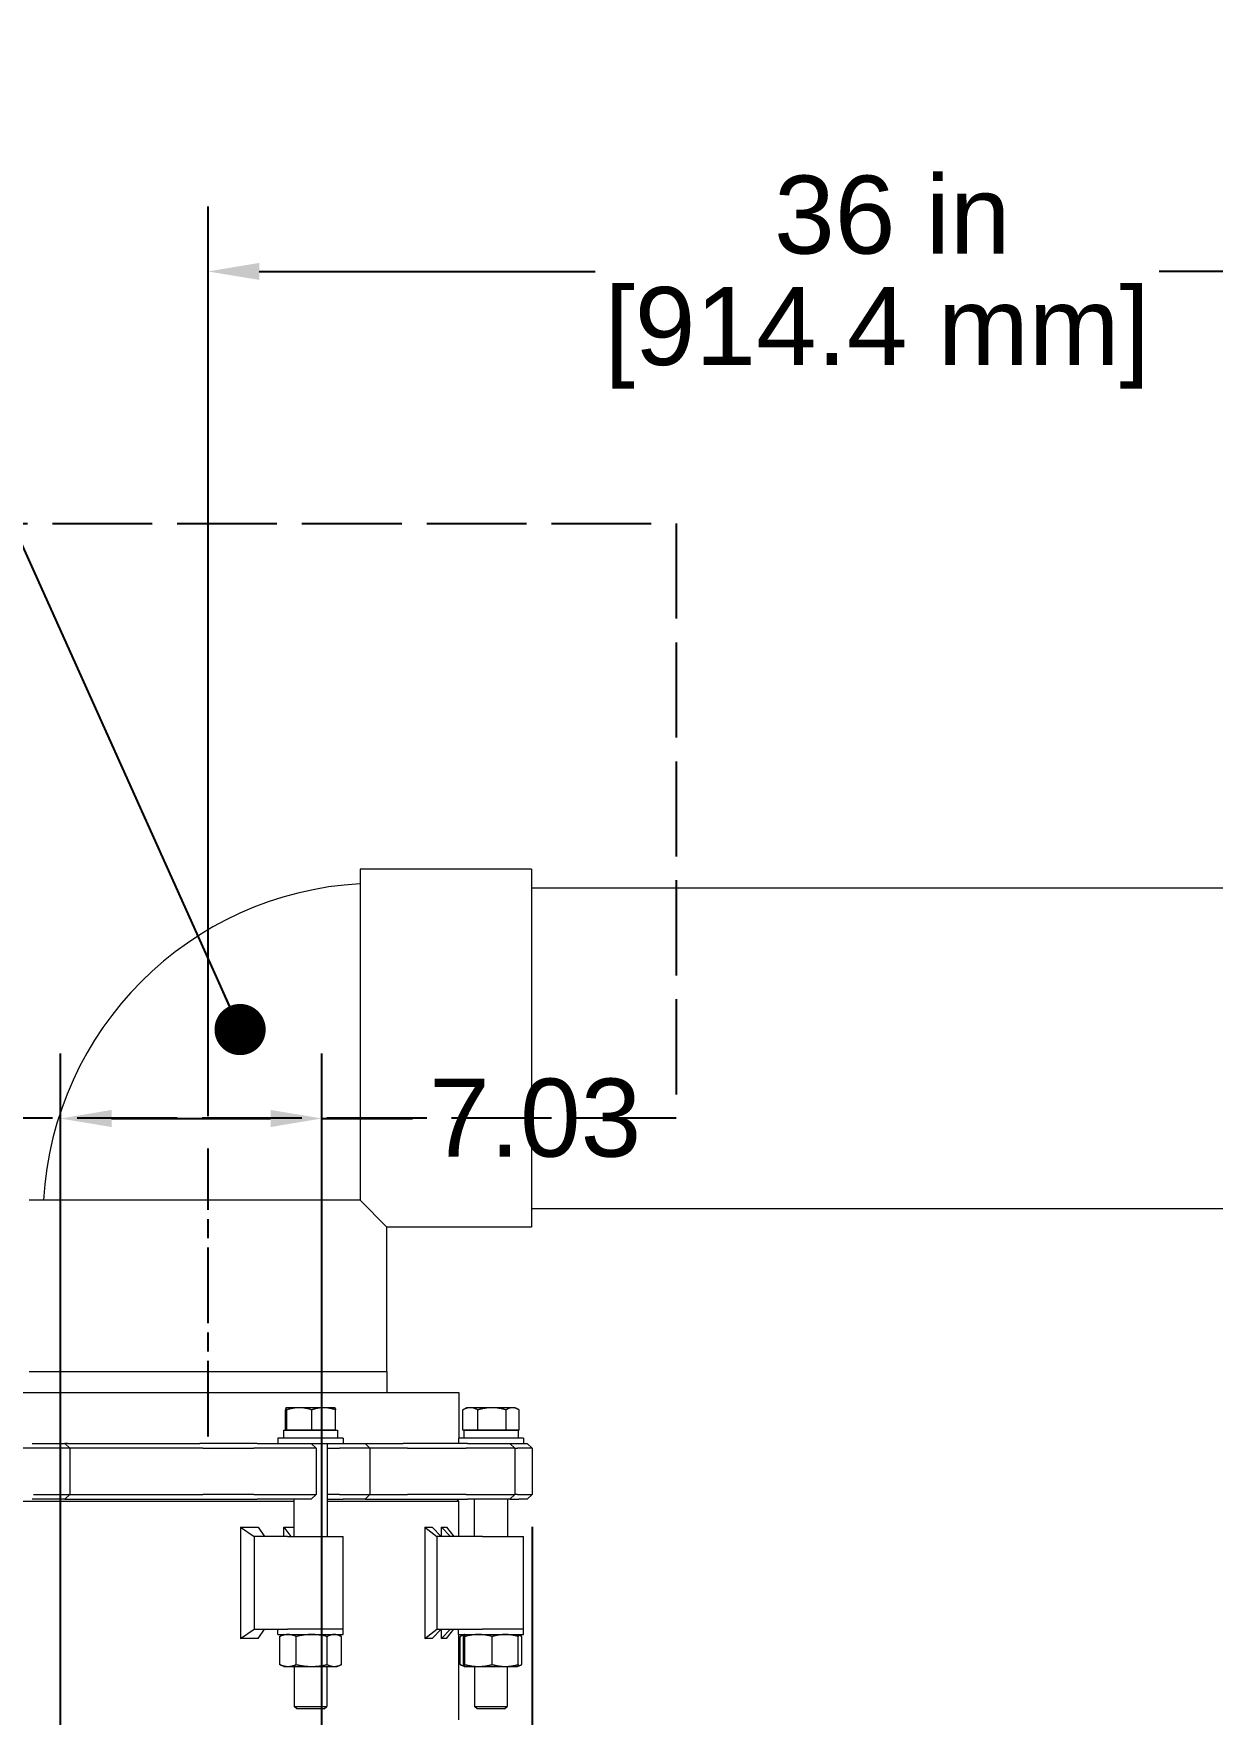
# Model space of a CAD drawing. Header units: inches. Extents: x 17 to 469, y 7 to 301.
# Drawn here: x 96.83 to 128.54, y 129.49 to 174.71 of the extents above; entities that cross this region are included whole.
import ezdxf

# ---------------------------------------------------------------- set-up
doc = ezdxf.new("R2010")
doc.units = ezdxf.units.IN
doc.header["$LTSCALE"] = 14
doc.header["$MEASUREMENT"] = 0
doc.linetypes.add('CHAIN', pattern=[0.7087, 0.4724, -0.0591, 0.1181, -0.0591])
doc.linetypes.add('DASHED_SPACE', pattern=[0.2067, 0.1654, -0.0413])
for name, color, linetype, lineweight in [('Centerline (ANSI)', 7, 'Continuous', 25), ('Dimension', 7, 'Continuous', 25), ('Dimension (ANSI)', 7, 'Continuous', 25), ('Sketch Geometry (ANSI)', 7, 'Continuous', 25), ('Symbol (ANSI)', 7, 'Continuous', 25), ('Visible (ANSI)', 7, 'Continuous', 50)]:
    doc.layers.add(name, color=color, linetype=linetype, lineweight=lineweight)
doc.styles.add('MEMCOR Medium', font='arial.ttf')
doc.styles.add('Standard D-E', font='arial.ttf')
doc.dimstyles.new('Default (ANSI)', dxfattribs={"dimscale": 14, "dimtxt": 0.15, "dimasz": 0.098425, "dimexe": 0.125, "dimexo": 0.0625, "dimgap": 0.031496, "dimtad": 0, "dimtih": 1, "dimtoh": 1, "dimdec": 4, "dimrnd": 1e-08, "dimzin": 3, "dimdsep": 46, "dimlunit": 5, "dimtxsty": 'MEMCOR Medium', "dimcen": 0.09, "dimdle": 0.393701, "dimclrd": 256, "dimclre": 256, "dimclrt": 256, "dimadec": 0, "dimazin": 1, "dimtfac": 0.8, "dimtofl": 0, "dimtmove": 0, "dimatfit": 3, "dimfxl": 1, "dimfrac": 1, "dimtolj": 1, "dimtzin": 4, "dimlwd": -1, "dimlwe": -1, "dimarcsym": 0})
doc.dimstyles.new('Default (ANSI)$7', dxfattribs={"dimscale": 14, "dimtxt": 0.15, "dimasz": 0.098425, "dimexe": 0.125, "dimexo": 0.0625, "dimgap": 0.031496, "dimtad": 0, "dimtih": 1, "dimtoh": 1, "dimdec": 4, "dimrnd": 1e-08, "dimzin": 3, "dimdsep": 46, "dimlunit": 5, "dimtxsty": 'MEMCOR Medium', "dimcen": 0.09, "dimdle": 0.393701, "dimclrd": 256, "dimclre": 256, "dimclrt": 256, "dimadec": 0, "dimazin": 1, "dimtfac": 0.8, "dimtofl": 0, "dimtmove": 0, "dimatfit": 3, "dimfxl": 1, "dimfrac": 1, "dimtolj": 1, "dimtzin": 4, "dimlwd": -1, "dimlwe": -1, "dimarcsym": 0})
doc.dimstyles.new('Default D-E', dxfattribs={"dimscale": 14, "dimtxt": 0.15, "dimasz": 0.098425, "dimexe": 0.125, "dimexo": 0.0625, "dimgap": 0.031496, "dimtad": 0, "dimtih": 1, "dimtoh": 1, "dimrnd": 1e-08, "dimzin": 4, "dimdsep": 46, "dimtxsty": 'Standard D-E', "dimcen": 0.09, "dimdle": 0.393701, "dimclrd": 256, "dimclre": 256, "dimclrt": 256, "dimadec": 0, "dimazin": 1, "dimtfac": 1, "dimtofl": 0, "dimtmove": 0, "dimatfit": 3, "dimfxl": 1, "dimtolj": 1, "dimtzin": 4, "dimlwd": -1, "dimlwe": -1, "dimarcsym": 0})

# ---------------------------------------------------------------- blocks, each defined once
blk = doc.blocks.new('*D21')
at = {"layer": 'Defpoints', "color": 0, "transparency": 16777216}
for p in [(71.801, 135.407), (110.238, 135.407), (110.238, 124.738)]:
    blk.add_point(p, dxfattribs=at)
at = {"layer": 'Dimension (ANSI)', "transparency": 16777216}
for p, q in [((71.801, 134.532), (71.801, 122.988)), ((110.238, 134.532), (110.238, 122.988)), ((73.179, 124.738), (108.86, 124.738)), ((110.238, 124.738), (112.944, 124.738))]:
    blk.add_line(p, q, dxfattribs=at)
for points in [[(73.179, 124.968), (73.179, 124.508), (71.801, 124.738)], [(108.86, 124.968), (108.86, 124.508), (110.238, 124.738)]]:
    blk.add_solid(points, dxfattribs=at)
at = {"layer": 'Dimension (ANSI)', "transparency": 16777216, "char_height": 2.1, "attachment_point": 5, "style": 'MEMCOR Medium'}
for s, insert in [('\\A1; 38{\\H0.8x;\\S7#16;} in', (120.528, 126.885)), ('\\A1;[976.3 mm]', (120.528, 122.951))]:
    blk.add_mtext(s, dxfattribs=dict(at, insert=insert))
blk = doc.blocks.new('*D26')
at = {"layer": 'Defpoints', "color": 0, "transparency": 16777216}
for p in [(137.52, 168.314), (137.52, 154.164), (101.52, 144.713)]:
    blk.add_point(p, dxfattribs=at)
at = {"layer": 'Dimension (ANSI)', "transparency": 16777216}
for p, q in [((101.52, 145.588), (101.52, 170.064)), ((137.52, 155.039), (137.52, 170.064)), ((102.898, 168.314), (111.936, 168.314)), ((136.142, 168.314), (127.103, 168.314))]:
    blk.add_line(p, q, dxfattribs=at)
for points in [[(102.898, 168.544), (102.898, 168.085), (101.52, 168.314)], [(136.142, 168.544), (136.142, 168.085), (137.52, 168.314)]]:
    blk.add_solid(points, dxfattribs=at)
at = {"layer": 'Dimension (ANSI)', "transparency": 16777216, "char_height": 2.1, "attachment_point": 5, "style": 'MEMCOR Medium'}
for s, insert in [('\\A1; 36 in', (119.52, 169.828)), ('\\A1;[914.4 mm]', (119.52, 166.528))]:
    blk.add_mtext(s, dxfattribs=dict(at, insert=insert))
blk = doc.blocks.new('*D33')
at = {"layer": 'Defpoints', "color": 0, "transparency": 16777216}
for p in [(97.548, 145.522), (97.548, 55.808), (104.58, 55.808)]:
    blk.add_point(p, dxfattribs=at)
at = {"layer": 'Dimension', "transparency": 16777216}
for p, q in [((97.548, 56.683), (97.548, 147.272)), ((104.58, 56.683), (104.58, 147.272)), ((98.926, 145.522), (103.203, 145.522)), ((104.58, 145.522), (107.024, 145.522))]:
    blk.add_line(p, q, dxfattribs=at)
for points in [[(98.926, 145.752), (98.926, 145.292), (97.548, 145.522)], [(103.203, 145.752), (103.203, 145.292), (104.58, 145.522)]]:
    blk.add_solid(points, dxfattribs=at)
at = {"layer": 'Dimension', "transparency": 16777216, "insert": (107.465, 146.595), "char_height": 2.1, "attachment_point": 1, "style": 'Standard D-E'}
blk.add_mtext('\\A1;7.03', dxfattribs=at)

msp = doc.modelspace()

# ---------------------------------------------------------------- linework, layer by layer
at = {"layer": 'Centerline (ANSI)', "linetype": 'CHAIN', "ltscale": 0.307373}
msp.add_line((101.51955, 136.9644), (101.51955, 144.71315), dxfattribs=at)
at = {"layer": 'Sketch Geometry (ANSI)', "linetype": 'DASHED_SPACE', "ltscale": 1.159922}
for p, q in [((33.55636, 161.5319), (114.11435, 161.5319)), ((114.11435, 145.5319), (33.55636, 145.5319))]:
    msp.add_line(p, q, dxfattribs=at)
at = {"layer": 'Sketch Geometry (ANSI)', "linetype": 'DASHED_SPACE', "ltscale": 1.105812}
msp.add_line((114.11435, 161.5319), (114.11435, 145.5319), dxfattribs=at)
at = {"layer": 'Visible (ANSI)', "linetype": 'Continuous', "lineweight": 18}
for p, q in [((105.60955, 152.2269), (105.60955, 143.3244)), ((110.21955, 152.2269), (105.60955, 152.2269)), ((110.21955, 152.2269), (110.21955, 142.6019)), ((110.21955, 151.7269), (133.1448, 151.7269)), ((105.60955, 143.3244), (96.70705, 143.3244)), ((105.60955, 143.3244), (106.33205, 142.6019)), ((110.21955, 143.1019), (133.1448, 143.1019)), ((110.21955, 142.6019), (106.33205, 142.6019)), ((106.33205, 138.7144), (106.33205, 142.6019)), ((96.70705, 138.7144), (106.33205, 138.7144)), ((96.70705, 138.7144), (106.33205, 138.7144)), ((106.33205, 138.7144), (106.33205, 138.1519)), ((94.76955, 138.1519), (108.26955, 138.1519)), ((108.26955, 138.1519), (108.26955, 136.91752)), ((103.60421, 137.13652), (103.60421, 137.68193)), ((103.62037, 137.74052), (103.61972, 137.74015)), ((103.62101, 137.74052), (103.62037, 137.74052)), ((103.9739, 137.74052), (103.62101, 137.74052)), ((103.63782, 137.13652), (103.63782, 137.68193)), ((104.62925, 137.74052), (103.9739, 137.74052)), ((104.30998, 137.13652), (104.30998, 137.68193)), ((104.93237, 137.74052), (104.62925, 137.74052)), ((104.93237, 137.74052), (104.93301, 137.74015)), ((104.94853, 137.13652), (104.94853, 137.68193)), ((108.37196, 137.13652), (108.37196, 137.68193)), ((108.4727, 137.74052), (108.38942, 137.69245)), ((108.5757, 137.74052), (108.4727, 137.74052)), ((109.1578, 137.74052), (108.5757, 137.74052)), ((108.77943, 137.13652), (108.77943, 137.68193)), ((109.7108, 137.74052), (109.1578, 137.74052)), ((109.53617, 137.13652), (109.53617, 137.68193)), ((109.7847, 137.74052), (109.7108, 137.74052)), ((109.7847, 137.74052), (109.86797, 137.69245)), ((109.88543, 137.13652), (109.88543, 137.68193)), ((103.54687, 137.13652), (105.00587, 137.13652)), ((103.54687, 137.13652), (103.54687, 136.91752)), ((103.62101, 137.13652), (103.60421, 137.13652)), ((103.62037, 137.13652), (103.62037, 137.13652)), ((103.63782, 137.13652), (103.62101, 137.13652)), ((103.9739, 137.13652), (103.63782, 137.13652)), ((104.30998, 137.13652), (103.9739, 137.13652)), ((104.62925, 137.13652), (104.30998, 137.13652)), ((104.94853, 137.13652), (104.62925, 137.13652)), ((104.93237, 137.13652), (104.93237, 137.13652)), ((105.00587, 137.13652), (105.00587, 136.91752)), ((108.5757, 137.13652), (108.37196, 137.13652)), ((108.3995, 137.13652), (109.8582, 137.13652)), ((108.4727, 137.13652), (108.4727, 137.13652)), ((108.77943, 137.13652), (108.5757, 137.13652)), ((109.1578, 137.13652), (108.77943, 137.13652)), ((109.53617, 137.13652), (109.1578, 137.13652)), ((109.7108, 137.13652), (109.53617, 137.13652)), ((109.88543, 137.13652), (109.7108, 137.13652)), ((109.7847, 137.13652), (109.7847, 137.13652)), ((109.8582, 137.13652), (109.8582, 136.91752)), ((96.82757, 136.6469), (96.51208, 136.6469)), ((96.78909, 136.7769), (97.06772, 136.7769)), ((97.10806, 136.6469), (96.82757, 136.6469)), ((97.06772, 136.7769), (97.66774, 136.7769)), ((97.79774, 136.6469), (97.10806, 136.6469)), ((97.73547, 136.7769), (97.66774, 136.7769)), ((97.66774, 136.7769), (97.79774, 136.6469)), ((97.73547, 136.7769), (101.29953, 136.7769)), ((101.37759, 136.6469), (97.79774, 136.6469)), ((97.79774, 136.6469), (97.79774, 135.4069)), ((102.1233, 136.7769), (101.29953, 136.7769)), ((101.37759, 136.6469), (102.03137, 136.6469)), ((102.03137, 136.6469), (102.75267, 136.6469)), ((102.84459, 136.7769), (102.1233, 136.7769)), ((104.12788, 136.6469), (102.75267, 136.6469)), ((102.84459, 136.7769), (104.04103, 136.7769)), ((105.15137, 136.91752), (103.40137, 136.91752)), ((103.40137, 136.91752), (103.40137, 136.7769)), ((104.04103, 136.7769), (104.25712, 136.7769)), ((104.34541, 136.6469), (104.12788, 136.6469)), ((104.25712, 136.7769), (104.29561, 136.7769)), ((104.29561, 136.7769), (104.42561, 136.6469)), ((104.29561, 136.7769), (105.15137, 136.7769)), ((104.42561, 136.6469), (104.34541, 136.6469)), ((104.42561, 136.6469), (104.42561, 135.4069)), ((104.72387, 136.7769), (104.72387, 134.2769)), ((104.72387, 136.6469), (105.0595, 136.6469)), ((105.41976, 136.6469), (105.0595, 136.6469)), ((105.15137, 136.91752), (105.15137, 136.7769)), ((105.15142, 136.7769), (105.15137, 136.7769)), ((105.15142, 136.7769), (105.32435, 136.7769)), ((105.32435, 136.7769), (105.52132, 136.7769)), ((105.61805, 136.6469), (105.41976, 136.6469)), ((105.52132, 136.7769), (105.74399, 136.7769)), ((105.87399, 136.6469), (105.61805, 136.6469)), ((105.74399, 136.7769), (106.76728, 136.7769)), ((105.74399, 136.7769), (105.87399, 136.6469)), ((106.88686, 136.6469), (105.87399, 136.6469)), ((105.87399, 136.6469), (105.87399, 135.4069)), ((107.50984, 136.7769), (106.76728, 136.7769)), ((106.88686, 136.6469), (107.47619, 136.6469)), ((107.47619, 136.6469), (108.4615, 136.6469)), ((108.49514, 136.7769), (107.50984, 136.7769)), ((110.0037, 136.91752), (108.2537, 136.91752)), ((108.2537, 136.91752), (108.2537, 136.7769)), ((108.3992, 136.94583), (108.3992, 136.91752)), ((109.67095, 136.6469), (108.4615, 136.6469)), ((108.49514, 136.7769), (109.54737, 136.7769)), ((109.54737, 136.7769), (109.63601, 136.7769)), ((109.63601, 136.7769), (109.64139, 136.7769)), ((109.64139, 136.7769), (109.77139, 136.6469)), ((109.64139, 136.7769), (110.0037, 136.7769)), ((109.76019, 136.6469), (109.67095, 136.6469)), ((109.77139, 136.6469), (109.76019, 136.6469)), ((109.77139, 136.6469), (109.84492, 136.6469)), ((109.77139, 136.6469), (109.77139, 135.4069)), ((110.15343, 136.6469), (109.84492, 136.6469)), ((110.0037, 136.91752), (110.0037, 136.7769)), ((110.0037, 136.7769), (110.02665, 136.7769)), ((110.02665, 136.7769), (110.08919, 136.7769)), ((110.08919, 136.7769), (110.10796, 136.7769)), ((110.10796, 136.7769), (110.23796, 136.6469)), ((110.21639, 136.6469), (110.15343, 136.6469)), ((110.23796, 136.6469), (110.21639, 136.6469)), ((110.23796, 136.6469), (110.23796, 135.4069)), ((97.06772, 135.2769), (96.78909, 135.2769)), ((96.82757, 135.4069), (97.10806, 135.4069)), ((97.66774, 135.2769), (97.06772, 135.2769)), ((97.10806, 135.4069), (97.79774, 135.4069)), ((97.66774, 135.2769), (97.79774, 135.4069)), ((97.66774, 135.2769), (101.56239, 135.2769)), ((97.79774, 135.4069), (101.37759, 135.4069)), ((102.03137, 135.4069), (101.37759, 135.4069)), ((101.56239, 135.2769), (102.1233, 135.2769)), ((102.75267, 135.4069), (102.03137, 135.4069)), ((102.1233, 135.2769), (102.84459, 135.2769)), ((102.75267, 135.4069), (104.12788, 135.4069)), ((104.04103, 135.2769), (102.84459, 135.2769)), ((103.82887, 135.2769), (103.82887, 134.2769)), ((104.25712, 135.2769), (104.04103, 135.2769)), ((104.12788, 135.4069), (104.34541, 135.4069)), ((104.29561, 135.2769), (104.25712, 135.2769)), ((104.29561, 135.2769), (104.42561, 135.4069)), ((104.34541, 135.4069), (104.42561, 135.4069)), ((105.0595, 135.4069), (104.72387, 135.4069)), ((104.72387, 135.2769), (105.15142, 135.2769)), ((105.0595, 135.4069), (105.41976, 135.4069)), ((105.32435, 135.2769), (105.15142, 135.2769)), ((105.52132, 135.2769), (105.32435, 135.2769)), ((105.41976, 135.4069), (105.61805, 135.4069)), ((105.74399, 135.2769), (105.52132, 135.2769)), ((105.61805, 135.4069), (105.87399, 135.4069)), ((105.74399, 135.2769), (105.87399, 135.4069)), ((105.74399, 135.2769), (106.93715, 135.2769)), ((105.87399, 135.4069), (106.88686, 135.4069)), ((107.47619, 135.4069), (106.88686, 135.4069)), ((106.93715, 135.2769), (107.50984, 135.2769)), ((108.4615, 135.4069), (107.47619, 135.4069)), ((107.50984, 135.2769), (108.49514, 135.2769)), ((108.4615, 135.4069), (109.67095, 135.4069)), ((109.54737, 135.2769), (108.49514, 135.2769)), ((108.6812, 135.2769), (108.6812, 134.2769)), ((109.63601, 135.2769), (109.54737, 135.2769)), ((109.5762, 135.2769), (109.5762, 134.2769)), ((109.64139, 135.2769), (109.63601, 135.2769)), ((109.64139, 135.2769), (109.77139, 135.4069)), ((109.64139, 135.2769), (109.87856, 135.2769)), ((109.67095, 135.4069), (109.76019, 135.4069)), ((109.76019, 135.4069), (109.77139, 135.4069)), ((109.84492, 135.4069), (109.77139, 135.4069)), ((109.84492, 135.4069), (110.15343, 135.4069)), ((110.02665, 135.2769), (109.87856, 135.2769)), ((110.08919, 135.2769), (110.02665, 135.2769)), ((110.10796, 135.2769), (110.08919, 135.2769)), ((110.10796, 135.2769), (110.23796, 135.4069)), ((110.15343, 135.4069), (110.21639, 135.4069)), ((110.21639, 135.4069), (110.23796, 135.4069)), ((103.82887, 135.2144), (96.31938, 135.2144)), ((108.26976, 135.2144), (104.72387, 135.2144)), ((108.26976, 134.2769), (108.26976, 135.2144)), ((102.39604, 134.52663), (102.39604, 131.52716)), ((102.39604, 134.52663), (102.86381, 134.52663)), ((102.39604, 134.52663), (102.75973, 134.2769)), ((102.86381, 134.52663), (103.03532, 134.2769)), ((103.56082, 134.52663), (103.74243, 134.2769)), ((103.56082, 134.2769), (103.56082, 134.52663)), ((103.56082, 134.52663), (103.82887, 134.52663)), ((107.35542, 134.52663), (107.35542, 131.52716)), ((107.35542, 134.52663), (107.54761, 134.52663)), ((107.35542, 134.52663), (107.67566, 134.2769)), ((107.54761, 134.52663), (107.78696, 134.2769)), ((107.80274, 134.52663), (108.04577, 134.2769)), ((107.80274, 134.2769), (107.80274, 134.52663)), ((107.80274, 134.52663), (107.93763, 134.52663)), ((107.93763, 134.52663), (108.12859, 134.2769)), ((103.65765, 134.2769), (102.75973, 134.2769)), ((102.75973, 134.2769), (102.75973, 131.7769)), ((103.65765, 134.2769), (105.15137, 134.2769)), ((105.15137, 131.7769), (105.15137, 134.2769)), ((108.90223, 134.2769), (107.67566, 134.2769)), ((107.67566, 134.2769), (107.67566, 131.7769)), ((108.90223, 134.2769), (110.0037, 134.2769)), ((110.0037, 131.7769), (110.0037, 134.2769)), ((102.39604, 131.52716), (102.75973, 131.7769)), ((102.75973, 131.7769), (103.65765, 131.7769)), ((102.86381, 131.52716), (103.03532, 131.7769)), ((103.40137, 131.63627), (103.40137, 131.7769)), ((103.40137, 131.63627), (105.15137, 131.63627)), ((103.55737, 131.63627), (103.4661, 131.59371)), ((105.15137, 131.7769), (103.65765, 131.7769)), ((105.15137, 131.7769), (103.65765, 131.7769)), ((104.99537, 131.63627), (105.08664, 131.59371)), ((105.15137, 131.63627), (105.15137, 131.7769)), ((107.35542, 131.52716), (107.67566, 131.7769)), ((107.54761, 131.52716), (107.78696, 131.7769)), ((107.67566, 131.7769), (108.90223, 131.7769)), ((107.80274, 131.52716), (108.04577, 131.7769)), ((107.80274, 131.52716), (107.80274, 131.7769)), ((107.93763, 131.52716), (108.12859, 131.7769)), ((108.2537, 131.63627), (108.2537, 131.7769)), ((108.2537, 131.63627), (110.0037, 131.63627)), ((108.26976, 129.3394), (108.26976, 131.63627)), ((108.40899, 131.63594), (108.31843, 131.59371)), ((108.4097, 131.63627), (108.40899, 131.63594)), ((110.0037, 131.7769), (108.90223, 131.7769)), ((110.0037, 131.7769), (108.90223, 131.7769)), ((109.8477, 131.63627), (109.84841, 131.63594)), ((109.84841, 131.63594), (109.93897, 131.59371)), ((110.0037, 131.63627), (110.0037, 131.7769)), ((102.86381, 131.52716), (102.39604, 131.52716)), ((103.44695, 130.82914), (103.44695, 131.5844)), ((103.89356, 130.82914), (103.89356, 131.5844)), ((104.72297, 130.82914), (104.72297, 131.5844)), ((105.10578, 130.82914), (105.10578, 131.5844)), ((107.54761, 131.52716), (107.35542, 131.52716)), ((107.93763, 131.52716), (107.80274, 131.52716)), ((108.29929, 130.82914), (108.29929, 131.5844)), ((108.39199, 130.82914), (108.39199, 131.5844)), ((108.42882, 130.82914), (108.42882, 131.5844)), ((109.16553, 130.82914), (109.16553, 131.5844)), ((109.86541, 130.82914), (109.86541, 131.5844)), ((109.95811, 130.82914), (109.95811, 131.5844)), ((103.55737, 130.77727), (103.4661, 130.81983)), ((103.55737, 130.77727), (103.67026, 130.77727)), ((103.67026, 130.77727), (104.30827, 130.77727)), ((103.83887, 130.77727), (103.83887, 129.70264)), ((104.30827, 130.77727), (104.91438, 130.77727)), ((104.71387, 130.77727), (104.71387, 129.70264)), ((104.91438, 130.77727), (104.99537, 130.77727)), ((104.99537, 130.77727), (105.08664, 130.81983)), ((108.40899, 130.7776), (108.31843, 130.81983)), ((108.4097, 130.77727), (108.40899, 130.7776)), ((108.4097, 130.77727), (108.41041, 130.77727)), ((108.41041, 130.77727), (108.79718, 130.77727)), ((108.6912, 130.77727), (108.6912, 129.70264)), ((108.79718, 130.77727), (109.51547, 130.77727)), ((109.51547, 130.77727), (109.8477, 130.77727)), ((109.5662, 130.77727), (109.5662, 129.70264)), ((109.8477, 130.77727), (109.84841, 130.7776)), ((109.84841, 130.7776), (109.93897, 130.81983)), ((103.83887, 129.70264), (104.71387, 129.70264)), ((103.90703, 129.63652), (103.83887, 129.70264)), ((104.64571, 129.63652), (103.90703, 129.63652)), ((104.64571, 129.63652), (104.71387, 129.70264)), ((108.6912, 129.70264), (109.5662, 129.70264)), ((108.75936, 129.63652), (108.6912, 129.70264)), ((109.49804, 129.63652), (108.75936, 129.63652)), ((109.49804, 129.63652), (109.5662, 129.70264))]:
    msp.add_line(p, q, dxfattribs=at)
msp.add_arc((106.10955, 142.8244), 9.0275, 93.175027, 176.824973, dxfattribs=at)
for centre, start_param, end_param in [((109.1287, 136.76227), 4.62901109, 4.67343228), ((109.1287, 137.07277), 4.69555754, 4.74850131)]:
    msp.add_ellipse(centre, major_axis=(0.0334, -4.1372), ratio=0.1761422, start_param=start_param, end_param=end_param, dxfattribs=at)
for points, weights in [([(103.62101, 137.74052), (103.61321, 137.74052), (103.60421, 137.68193)], [1, 1.0379548493, 1]), ([(103.63782, 137.68193), (103.62881, 137.74052), (103.62101, 137.74052)], [1, 1.0379548493, 1]), ([(103.9739, 137.74052), (103.81792, 137.74052), (103.63782, 137.68193)], [1, 1.0379548493, 1]), ([(104.30998, 137.68193), (104.12987, 137.74052), (103.9739, 137.74052)], [1, 1.0379548493, 1]), ([(104.62925, 137.74052), (104.48107, 137.74052), (104.30998, 137.68193)], [1, 1.0379548493, 1]), ([(104.94853, 137.68193), (104.77743, 137.74052), (104.62925, 137.74052)], [1, 1.0379548493, 1]), ([(104.93301, 137.74015), (104.94022, 137.73599), (104.94853, 137.68193)], [1.00559007881, 1.03491660113, 1]), ([(108.5757, 137.74052), (108.48114, 137.74052), (108.37196, 137.68193)], [1, 1.0379548493, 1]), ([(108.37196, 137.68193), (108.3808, 137.68747), (108.38942, 137.69245)], [1, 1.00346535316, 1.00629791907]), ([(108.77943, 137.68193), (108.67025, 137.74052), (108.5757, 137.74052)], [1, 1.0379548493, 1]), ([(109.1578, 137.74052), (108.9822, 137.74052), (108.77943, 137.68193)], [1, 1.0379548493, 1]), ([(109.53617, 137.68193), (109.33341, 137.74052), (109.1578, 137.74052)], [1, 1.0379548493, 1]), ([(109.7108, 137.74052), (109.62976, 137.74052), (109.53617, 137.68193)], [1, 1.0379548493, 1]), ([(109.88543, 137.68193), (109.79185, 137.74052), (109.7108, 137.74052)], [1, 1.0379548493, 1]), ([(103.67026, 131.63627), (103.56662, 131.63627), (103.44695, 131.5844)], [1, 1.0379548493, 1]), ([(103.89356, 131.5844), (103.77389, 131.63627), (103.67026, 131.63627)], [1, 1.0379548493, 1]), ([(104.30827, 131.63627), (104.1158, 131.63627), (103.89356, 131.5844)], [1, 1.0379548493, 1]), ([(104.72297, 131.5844), (104.50073, 131.63627), (104.30827, 131.63627)], [1, 1.0379548493, 1]), ([(104.91438, 131.63627), (104.82555, 131.63627), (104.72297, 131.5844)], [1, 1.0379548493, 1]), ([(105.10578, 131.5844), (105.00321, 131.63627), (104.91438, 131.63627)], [1, 1.0379548493, 1]), ([(108.40032, 131.61992), (108.35223, 131.60735), (108.29929, 131.5844)], [1.01863942066, 1.01644474912, 1]), ([(108.41041, 131.63627), (108.40186, 131.63627), (108.39199, 131.5844)], [1, 1.0379548493, 1]), ([(108.42882, 131.5844), (108.41895, 131.63627), (108.41041, 131.63627)], [1, 1.0379548493, 1]), ([(108.79718, 131.63627), (108.62622, 131.63627), (108.42882, 131.5844)], [1, 1.0379548493, 1]), ([(109.16553, 131.5844), (108.96813, 131.63627), (108.79718, 131.63627)], [1, 1.0379548493, 1]), ([(109.51547, 131.63627), (109.35306, 131.63627), (109.16553, 131.5844)], [1, 1.0379548493, 1]), ([(109.86541, 131.5844), (109.67788, 131.63627), (109.51547, 131.63627)], [1, 1.0379548493, 1]), ([(109.84841, 131.63594), (109.8563, 131.63226), (109.86541, 131.5844)], [1.00559007881, 1.03491660113, 1]), ([(109.95811, 131.5844), (109.90403, 131.61175), (109.85554, 131.62444)], [1, 1.01965956375, 1.01895290532]), ([(103.44695, 131.5844), (103.45664, 131.5893), (103.4661, 131.59371)], [1, 1.00346535316, 1.00629791907]), ([(108.29929, 131.5844), (108.30897, 131.5893), (108.31843, 131.59371)], [1, 1.00346535316, 1.00629791907]), ([(103.4661, 130.81983), (103.45664, 130.82424), (103.44695, 130.82914)], [1.00629791907, 1.00346535316, 1]), ([(103.44695, 130.82914), (103.56662, 130.77727), (103.67026, 130.77727)], [1, 1.0379548493, 1]), ([(103.67026, 130.77727), (103.77389, 130.77727), (103.89356, 130.82914)], [1, 1.0379548493, 1]), ([(103.89356, 130.82914), (104.1158, 130.77727), (104.30827, 130.77727)], [1, 1.0379548493, 1]), ([(104.30827, 130.77727), (104.50073, 130.77727), (104.72297, 130.82914)], [1, 1.0379548493, 1]), ([(104.72297, 130.82914), (104.82555, 130.77727), (104.91438, 130.77727)], [1, 1.0379548493, 1]), ([(104.91438, 130.77727), (105.00321, 130.77727), (105.10578, 130.82914)], [1, 1.0379548493, 1]), ([(108.31843, 130.81983), (108.30897, 130.82424), (108.29929, 130.82914)], [1.00629791907, 1.00346535316, 1]), ([(108.29929, 130.82914), (108.35223, 130.80619), (108.40032, 130.79362)], [1, 1.01644474912, 1.01863942066]), ([(108.39199, 130.82914), (108.40186, 130.77727), (108.41041, 130.77727)], [1, 1.0379548493, 1]), ([(108.41041, 130.77727), (108.41895, 130.77727), (108.42882, 130.82914)], [1, 1.0379548493, 1]), ([(108.42882, 130.82914), (108.62622, 130.77727), (108.79718, 130.77727)], [1, 1.0379548493, 1]), ([(108.79718, 130.77727), (108.96813, 130.77727), (109.16553, 130.82914)], [1, 1.0379548493, 1]), ([(109.16553, 130.82914), (109.35306, 130.77727), (109.51547, 130.77727)], [1, 1.0379548493, 1]), ([(109.51547, 130.77727), (109.67788, 130.77727), (109.86541, 130.82914)], [1, 1.0379548493, 1]), ([(109.86541, 130.82914), (109.8563, 130.78128), (109.84841, 130.7776)], [1, 1.03491660113, 1.00559007881]), ([(109.85554, 130.7891), (109.90403, 130.80179), (109.95811, 130.82914)], [1.01895290532, 1.01965956375, 1])]:
    msp.add_rational_spline(points, weights, degree=2, dxfattribs=at)
msp.add_open_spline([(108.26976, 135.2144), (108.24892, 135.23522), (108.22806, 135.25606), (108.20718, 135.2769)], degree=3, dxfattribs=at)

# ---------------------------------------------------------------- dimensions: what is measured, and where the dimension line sits
at = {"layer": 'Dimension'}
dim = msp.add_linear_dim(base=(97.54835, 145.52209), p1=(104.58048, 55.8079), p2=(97.54835, 55.8079), angle=180, dimstyle='Default D-E', override={"dimgap": 0.031496, "dimtih": 0, "dimtoh": 0, "dimdec": 2, "dimtol": 0, "dimlim": 0, "dimtp": 0, "dimtm": 0, "dimtdec": 2, "dimatfit": 2}, dxfattribs=at)
dim.commit()
dim.dimension.update_dxf_attribs({"geometry": '*D33', "text_midpoint": (110.18415, 145.52209), "dimtype": 160})
at = {"layer": 'Dimension (ANSI)'}
dim = msp.add_linear_dim(base=(137.5198042451, 168.3144480072), p1=(101.5195542451, 144.713145029), p2=(137.5198042451, 154.164395029), text=' <> in\\X[914.4 mm]', dimstyle='Default (ANSI)', override={"dimgap": 0.031496, "dimtih": 0, "dimtoh": 0, "dimdec": 4, "dimpost": '', "dimtol": 0, "dimlim": 0, "dimtp": 0, "dimtm": 0, "dimtdec": 2, "dimatfit": 1}, dxfattribs=at)
dim.commit()
dim.dimension.update_dxf_attribs({"geometry": '*D26', "text_midpoint": (119.5196792451, 168.3144480072), "dimtype": 160})
dim = msp.add_linear_dim(base=(110.23796, 124.7381), p1=(71.80115, 135.4069), p2=(110.23796, 135.4069), angle=180, text=' <> in\\X[976.3 mm]', dimstyle='Default (ANSI)', override={"dimgap": 0.031496, "dimtih": 0, "dimtoh": 0, "dimdec": 4, "dimpost": '', "dimtol": 0, "dimlim": 0, "dimtp": 0, "dimtm": 0, "dimtdec": 2, "dimatfit": 2}, dxfattribs=at)
dim.commit()
dim.dimension.update_dxf_attribs({"geometry": '*D21', "text_midpoint": (120.52758, 124.7381), "dimtype": 160})

# ---------------------------------------------------------------- leaders
at = {"layer": 'Symbol (ANSI)', "annotation_type": 0, "has_hookline": 1, "hookline_direction": 1, "text_width": 65.47674}
msp.add_leader([(102.38201, 147.91538), (91.2365, 172.69583), (89.85855, 172.69583)], dimstyle='Default (ANSI)$7', override={"dimasz": 0.098425, "dimtad": 0, "dimldrblk": 'Dot'}, dxfattribs=at)

doc.saveas('drawing.dxf')
